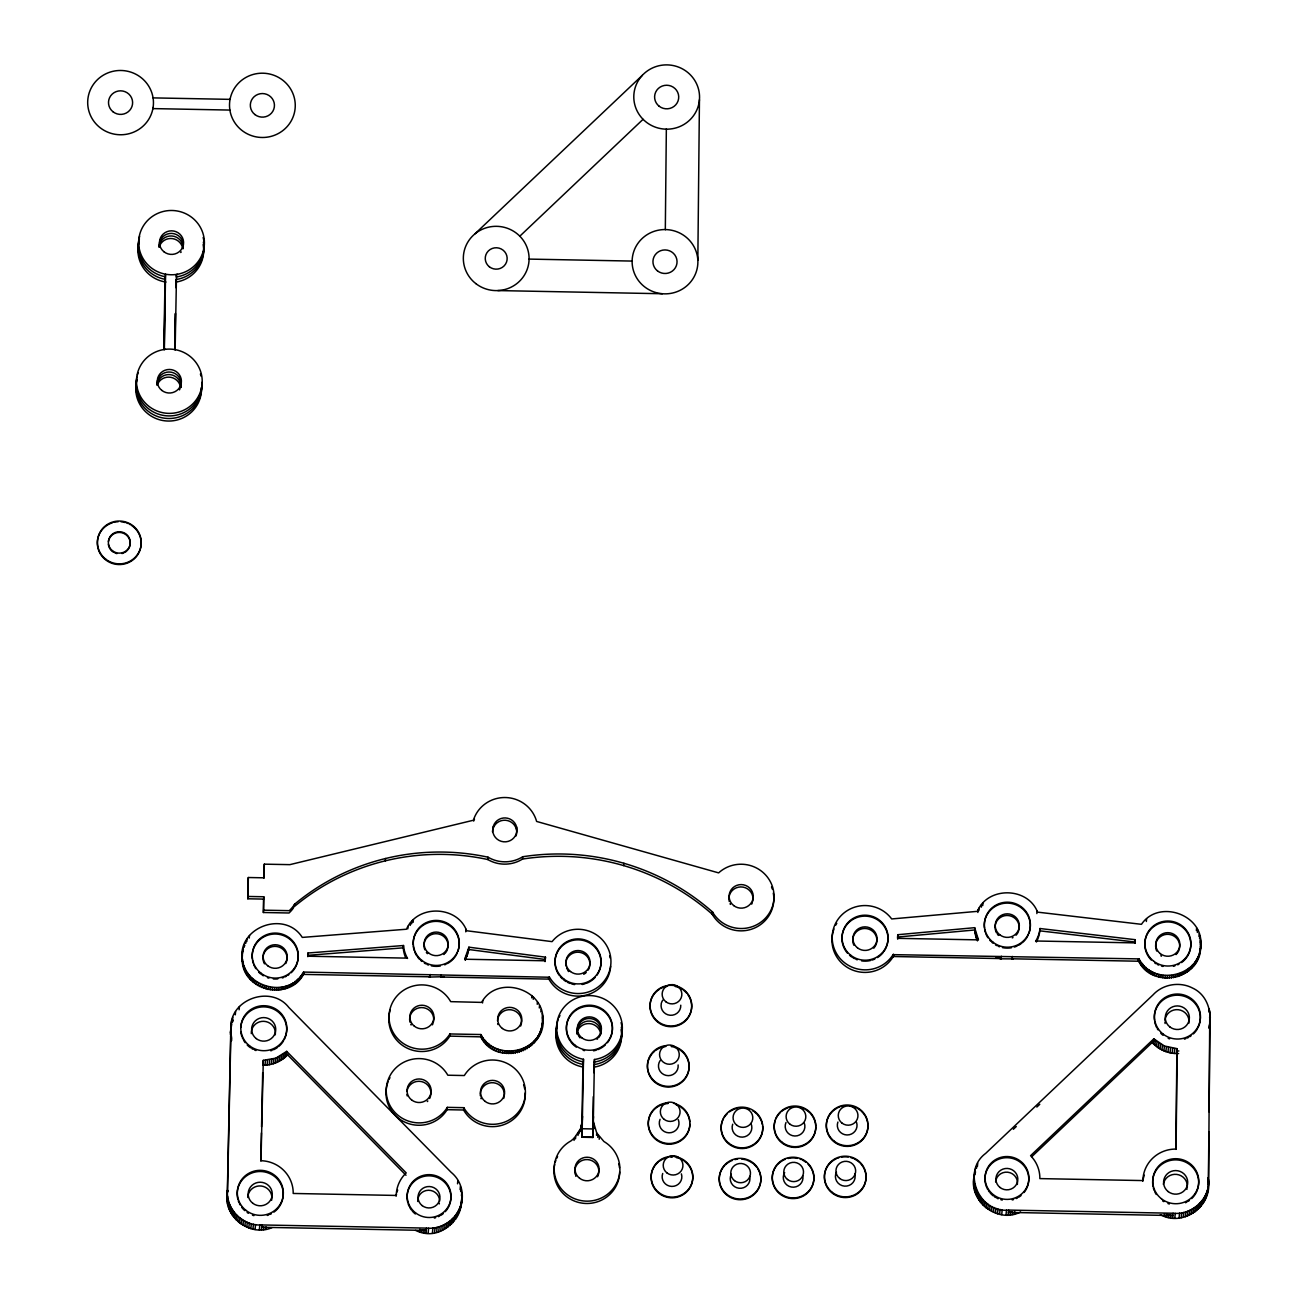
<?xml version="1.0" encoding="UTF-8"?>
<svg xmlns="http://www.w3.org/2000/svg" width="1298" height="1298" viewBox="0 0 1298 1298"><rect width="100%" height="100%" fill="white"/><g stroke="black" fill="none" stroke-linecap="round" stroke-linejoin="round"><path stroke-width="1.5" d="M581.926 1133.738L582.331 1119.103M581.942 1123.305L579.946 1131.694L582.218 1121.212L582.056 1137.243L593.008 1137.454L594.452 1059.493L595.376 1059.363A32.888 32.142 5.4 0 0 617.085 1010.396A32.888 32.142 5.4 0 0 562.407 1009.341A32.888 32.142 5.4 0 0 582.559 1059.119L583.483 1059.282L582.056 1137.243L583.24 1137.064A32.888 32.142 5.4 0 1 591.823 1137.226L593.008 1137.454L593.3 1119.314M665.322 229.568L666.345 129.167A32.888 32.142 5.4 0 1 638.081 81.028A32.888 32.142 5.4 0 1 694.673 80.298A32.888 32.142 5.4 0 1 668.308 129.151L666.166 129.167M697.837 260.233L699.444 99.768M1175.891 1149.395L1176.897 1050.991L1178.86 1050.974M1177.108 1048.67L1176.085 1149.071L1174.122 1149.103A32.888 32.142 5.4 0 0 1142.889 1180.58L1039.86 1178.6A32.888 32.142 5.4 0 0 1030.58 1155.691L1153.825 1038.822L1164.387 1045.993L1177.108 1048.67L1176.653 1053.554M1208.892 1131.921L1208.389 1182.072L1207.886 1177.886M1209.087 1111.867L1209.996 1021.591L1209.119 1028.308C1212.446 1013.024 1207.789 994.966 1192.424 987.989C1179.655 981.337 1162.765 984.16 1153.046 994.868L985.669 1153.387C961.331 1171.38 979.033 1213.403 1008.627 1210.077L1173.116 1213.241C1191.824 1215.431 1210.109 1198.752 1208.6 1179.736L1209.785 1010.882M163.759 349.211L165.041 279.541M164.181 349.811L165.333 276.506M164.359 349.47L165.544 274.186L165.3 276.75L164.375 276.571A32.888 32.142 5.4 0 1 139.649 236.252M174.727 349.422L175.279 313.759M174.922 349.081L175.473 313.418M175.879 287.669L176.025 279.508L176.966 279.378A32.888 32.142 5.4 0 0 203.38 242.093M175.133 350.022L176.512 274.397L176.268 276.961L177.193 276.831A32.888 32.142 5.4 0 0 203.169 237.469M247.804 898.784L248.032 896.464L263.786 896.756L263.575 899.092L247.804 898.784L248.096 879.833L248.324 877.513L264.078 877.821L264.305 864.16L289.86 864.646L473.413 820.239L473.9 818.746A32.888 32.142 5.4 0 1 536.171 819.947L536.609 821.439L718.638 872.889L719.871 871.802A32.888 32.142 5.4 0 1 767.134 876.75A32.888 32.142 5.4 0 1 760.206 922.667A32.888 32.142 5.4 0 1 713.559 913.711L712.44 911.894A228.805 223.548 5.4 0 0 522.721 856.745A32.888 32.142 5.4 0 1 487.999 857.183A224.44 219.281 5.4 0 0 294.646 904.171L293.462 905.923A32.888 32.142 5.4 0 1 289.243 910.661L263.575 910.174L263.364 912.494L289.032 912.997A32.888 32.142 5.4 0 0 293.251 908.243L294.646 904.171M248.032 896.464L248.324 877.513M263.364 912.494L263.575 899.092M263.9 878.194L264.305 864.16M263.575 910.174L263.786 896.756M581.78 1129.374L582.997 1064.409L582.072 1064.23A32.888 32.142 5.4 0 1 557.345 1023.911M582.997 1064.409L582.834 1075.117L583.483 1059.282M593.251 1096.729L592.829 1124.311L593.543 1116.653M461.877 1198.817C460.822 1216.242 443.656 1230.017 426.458 1228.103L261.969 1224.955C243.148 1226.383 225.479 1209.087 227.539 1190.104L230.963 1029.671C228.091 999.72 270.763 984.046 288.854 1007.491L451.169 1172.337C479.043 1195.393 449.952 1247.151 415.587 1230.407M260.817 1161.029L261.417 1132.927M261.547 1126.891L262.683 1072.7M593.835 1069.974L593.965 1064.62L594.906 1064.474A32.888 32.142 5.4 0 0 621.32 1027.189M593.949 1072.765L594.452 1059.493M545.274 959.044L545.209 960.78L464.684 959.222L468.886 947.183L545.468 957.161L545.241 959.709M271.98 1227.648C249.313 1237.659 221.325 1215.22 227.702 1190.834M242.726 950.769C236.074 984.517 287.475 1002.105 303.554 972.072L549.541 977.248A32.888 32.142 5.4 0 0 598.005 987.064A32.888 32.142 5.4 0 0 601.412 938.86A32.888 32.142 5.4 0 0 552.072 941.634L466.647 930.747C457.237 905.339 417.096 904.219 406.485 929.222L302.272 937.416C284.895 909.849 237.339 927.015 242.174 959.611C242.288 991.672 291.271 1001.861 304.3 972.689M461.423 1203.7L461.942 1194.614M1020.601 1211.959C996.199 1224.923 964.771 1197.843 975.544 1171.916M1137.957 959.498C1150.239 990.082 1201.575 979.99 1200.536 946.713C1205.274 915.252 1159 898.248 1141.461 924.322L1037.573 912.137C1027.854 886.842 987.697 886.21 977.394 911.342L891.694 918.952A32.888 32.142 5.4 0 0 842.451 914.279A32.888 32.142 5.4 0 0 844.349 962.581A32.888 32.142 5.4 0 0 893.089 954.647L1139.092 958.898C1153.127 987.454 1201.721 976.356 1200.78 944.149M542.272 1024.382C549.054 990.617 498.156 972.51 481.59 1002.397L450.698 1001.65L449.708 1000.012A32.888 32.142 5.4 0 0 400.336 992.678A32.888 32.142 5.4 0 0 400.644 1041.467A32.888 32.142 5.4 0 0 449.935 1033.954L480.925 1034.538C494.084 1061.099 538.93 1053.911 542.24 1024.138M542.11 1013.673C551.439 1049.336 497.053 1069.455 480.714 1036.859L480.925 1034.538M227.572 1190.347L227.328 1192.424L230.736 1031.991L231.693 1038.238L231.45 1040.785L230.46 1032.445L231.709 1024.154M1160.315 1214.636C1183.159 1227.535 1213.095 1205.647 1208.211 1179.963M164.814 281.861L165.057 279.297L164.132 279.135A32.888 32.142 5.4 0 1 139.405 238.816M230.46 1032.445L231.644 1021.315M230.492 1034.555L230.963 1029.671M231.871 1022.532L232.18 1019.271M230.671 1036.648L230.914 1034.1M232.829 1017.275L232.374 1022.159L233.153 1020.196M230.995 1038.741L231.239 1036.177M235.279 1014.841L235.587 1011.58M242.174 959.611L242.385 954.955M242.239 955.409L243.115 948.692M242.353 961.721L242.596 959.157M244.284 944.652L244.04 947.215L244.835 945.269M242.677 963.797L242.904 961.234M243.132 965.858L243.375 963.294M239.108 1009.795L239.416 1006.534M245.744 943.37L245.987 940.807M243.716 967.87L243.959 965.323M246.798 941.537L247.042 938.973M244.446 969.866L244.689 967.302M245.306 971.796L245.549 969.233M249.232 938.081L249.476 935.517M246.296 973.662L246.539 971.115M247.399 975.479L247.642 972.916M226.972 1197.097L227.539 1190.104M227.199 1201.283L227.653 1196.399M248.632 977.199L248.859 974.652M227.507 1203.376L227.977 1198.492M227.961 1205.436L228.432 1200.553M249.962 978.854L250.206 976.307M228.562 1207.448L229.016 1202.565M229.292 1209.428L229.746 1204.56M251.406 980.428L251.65 977.865M230.152 1211.375L230.606 1206.491M231.125 1213.241L231.596 1208.357M252.964 981.888L253.207 979.325M232.245 1215.058L232.699 1210.174M254.603 983.251L254.846 980.704M233.462 1216.778L233.932 1211.894M256.339 984.517L256.566 981.953M234.808 1218.433L235.263 1213.549M258.14 985.653L258.383 983.105M236.252 1219.99L236.707 1215.123M237.794 1221.467L238.264 1216.583M260.022 986.691L260.265 984.127M239.449 1222.83L239.903 1217.946M261.969 987.6L262.212 985.036M241.168 1224.095L241.639 1219.211M263.965 988.378L264.208 985.815M242.986 1225.231L243.44 1220.347M266.025 989.027L266.268 986.464M244.868 1226.269L245.322 1221.386M268.102 989.547L268.345 986.983M246.815 1227.162L247.269 1222.294M263.299 1060.336L260.995 1160.704L262.975 1160.818A32.888 32.142 5.4 0 1 293.202 1193.462L396.231 1195.442A32.888 32.142 5.4 0 1 406.209 1172.905L286.696 1051.364L275.922 1058.13L263.299 1060.336L262.845 1065.22C272.126 1065.431 281.423 1061.569 287.734 1054.755M270.227 989.92L270.471 987.372M248.81 1227.957L249.281 1223.073M264.987 1065.187L265.457 1060.304M272.369 990.163L272.612 987.616M250.855 1228.606L251.325 1223.722M267.128 1065.025L267.599 1060.141M274.511 990.277L274.754 987.729M252.948 1229.109L253.418 1224.241M269.27 1064.733L269.724 1059.849M276.669 990.26L276.912 987.697M255.073 1229.498L255.528 1224.614M271.363 1064.295L271.834 1059.411M278.81 990.082L279.054 987.535M273.44 1063.711L273.894 1058.827M280.936 989.79L281.179 987.226M259.357 1229.855L259.811 1224.971M275.452 1063.013L275.922 1058.13M283.045 989.352L283.288 986.788M261.498 1229.823L261.969 1224.955M277.431 1062.186L277.902 1057.302M285.106 988.784L285.349 986.22M279.346 1061.229L279.8 1056.345M263.656 1229.66L263.9 1227.113L261.742 1227.275L426.231 1230.439L421.98 1229.806L421.736 1232.354M287.134 988.07L287.377 985.523M281.195 1060.158L281.65 1055.274M265.782 1229.368L266.025 1226.805M289.113 987.243L289.357 984.695M282.964 1058.957L283.418 1054.073M291.028 986.285L291.255 983.738M284.635 1057.659L285.106 1052.775M286.241 1056.247L286.696 1051.364M292.861 985.214L293.105 982.651M294.63 984.03L294.873 981.466M296.317 982.716L296.561 980.168M297.907 981.32L298.151 978.757M299.4 979.812L299.643 977.248M300.795 978.205L301.039 975.658M302.077 976.518L302.32 973.971M303.245 974.766L303.554 972.072M407.54 958.459L406.55 956.577A32.904 32.142 5.4 0 1 403.597 946.502L403.516 945.512L307.999 953.008L307.853 956.675L307.707 954.338M385.376 860.834L385.587 858.497M403.272 948.059L403.516 945.512M407.799 928.865L408.043 926.301M410.249 925.409L410.493 922.862M411.628 923.819L411.872 921.255M413.137 922.31L413.364 919.747M444.062 976.696L430.027 977.053L430.271 974.506M441.044 977.264L441.288 974.717M441.953 977.134L441.06 977.037L549.07 979.114M419.643 1231.834L419.887 1229.287M423.846 1232.743L424.089 1230.18M425.987 1232.986L426.458 1228.103M428.145 1233.1L428.6 1228.216M390.146 1010.087A32.888 32.142 5.4 0 0 449.708 1036.275L450.033 1033.792M432.429 1232.905L432.899 1228.022M434.57 1232.613L435.025 1227.73M388.167 1081.477A32.888 32.142 5.4 0 0 446.739 1110.293L447.307 1107.356L463.808 1107.681A32.888 32.142 5.4 0 0 513.294 1117.172A32.888 32.142 5.4 0 0 514.057 1067.946A32.888 32.142 5.4 0 0 464.311 1075.539L447.81 1075.215L447.112 1074.014A32.888 32.142 5.4 0 0 397.821 1066.161A32.888 32.142 5.4 0 0 397.577 1114.95A32.888 32.142 5.4 0 0 446.95 1107.957L447.307 1107.356M436.663 1232.175L437.134 1227.291M465.755 931.834L465.998 929.271M438.74 1231.591L439.195 1226.707M465.544 957.713L465.301 960.277L468.643 949.73M466.225 958.378L466.469 955.815M440.752 1230.893L441.223 1226.01M467.02 956.415L467.264 953.868M467.669 954.419L467.913 951.856M468.189 952.375L468.432 949.828M468.578 950.314L468.886 947.183M442.732 1230.066L443.202 1225.182M444.646 1229.109L445.1 1224.225M446.496 1228.038L446.95 1223.154M448.264 1226.837L448.719 1221.953M449.935 1225.539L450.406 1220.655M451.542 1224.128L451.996 1219.244M453.034 1222.635L453.489 1217.751M447.096 1109.676L463.597 1110.001L463.808 1107.681M294.419 906.491A224.44 219.281 5.4 0 1 487.772 859.519L487.999 857.183M457.529 1183.808L457.837 1180.563M454.414 1221.029L454.884 1216.145M455.695 1219.341L456.166 1214.457M492.494 831.888A12.071 11.796 5.4 0 1 493.029 828.854L493.532 825.674A12.055 11.779 5.4 0 1 516.555 826.842L516.718 827.605A12.055 11.779 5.4 0 1 516.653 832.196L516.296 833.592A12.071 11.796 5.4 0 1 501.206 841.315A12.071 11.796 5.4 0 1 493.24 826.534M456.864 1217.573L457.334 1212.689M460.092 1189.601L460.401 1186.356M457.902 1215.739L458.372 1210.856M460.693 1191.629L461.001 1188.368M458.827 1213.841L459.281 1208.957M459.622 1211.894L460.076 1207.01M461.455 1195.766L461.764 1192.505M460.271 1209.898L460.741 1205.015M460.79 1207.854L461.991 1196.707M482.548 1002.965L482.775 1000.644M481.801 1038.676L482.029 1036.356M483.018 1040.412L483.245 1038.092M484.349 1042.067L484.576 1039.747M485.793 1043.641L486.02 1041.321M487.334 1045.117L487.561 1042.797M488.973 1046.496L489.184 1044.16M490.693 1047.762L490.92 1045.425M492.494 1048.914L492.721 1046.594M494.376 1049.952L494.587 1047.616M516.085 835.912L516.426 834.517A12.055 11.779 5.4 0 0 516.507 829.925L516.588 826.972M496.323 1050.861L496.534 1048.541M498.318 1051.656L498.529 1049.336M500.363 1052.321L500.574 1049.985M502.44 1052.84L502.667 1050.52M773.3 893.056A32.888 32.142 5.4 0 1 713.332 916.031L712.229 914.23A228.805 223.548 5.4 0 0 522.51 859.065L522.721 856.745M504.565 1053.23L504.776 1050.909M506.691 1053.489L506.918 1051.169M508.848 1053.619L509.059 1051.283M511.006 1053.603L511.217 1051.266M513.148 1053.441L513.359 1051.12M515.274 1053.149L515.501 1050.828M517.383 1052.727L517.594 1050.407M519.443 1052.159L519.671 1049.839M521.471 1051.477L521.699 1049.141M523.451 1050.65L523.678 1048.33M525.382 1049.709L525.593 1047.372M531.693 997.854L531.92 995.517M527.231 1048.638L527.442 1046.318M533.235 999.314L533.462 996.994M529 1047.454L529.227 1045.133M530.687 1046.156L530.914 1043.835M532.294 1044.76L532.505 1042.44M537.226 1004.295L537.437 1001.959M533.786 1043.267L534.013 1040.947M535.198 1041.677L535.409 1039.341M539.303 1007.978L539.514 1005.658M536.48 1039.99L536.707 1037.67M537.648 1038.238L537.875 1035.918M540.86 1011.905L541.088 1009.584M538.702 1036.404L538.93 1034.084M539.627 1034.506L539.854 1032.186M540.439 1032.559L540.649 1030.239M542.207 1018.07L542.418 1015.75M541.104 1030.563L541.315 1028.243M541.623 1028.535L541.85 1026.199M542.369 1020.179L542.58 1017.843M542.029 1026.458L542.613 1019.952M549.054 979.341L549.297 976.794M574.041 1140.407L574.268 1138.086L580.157 1129.357M575.485 1138.849L575.712 1136.529M577.999 1135.442L578.21 1133.105M579.038 1133.592L579.265 1131.272M580.693 1129.714L580.92 1127.394M581.293 1127.686L581.504 1125.366M581.731 1125.626L582.591 1116.442M582.007 1123.533L582.218 1121.212M593.64 1124.036L593.413 1126.372L593.364 1121.683L596.739 1132.992L603.911 1141.494A32.888 32.142 5.4 0 1 611.91 1190.152A32.888 32.142 5.4 0 1 561.531 1189.179A32.888 32.142 5.4 0 1 571.039 1140.861L574.268 1138.086M593.9 1128.692L594.111 1126.372M596.512 1135.312L596.739 1132.992M597.761 1137.34L597.989 1135.02M623.689 865.604L623.9 863.284M599.189 1139.271L599.4 1136.951M712.229 914.23L712.44 911.894M712.472 914.619L712.683 912.283M893.121 956.74L893.365 954.176M897.794 934.706L897.94 938.34L978.465 939.882L974.652 927.681L897.794 934.706L897.567 937.042L974.425 930.001M976.794 936.41L976.55 938.957L974.652 927.681M974.766 932.889L975.009 930.341M975.236 934.949L975.463 932.402M977.848 912.462L978.092 909.898M975.82 936.978L976.064 934.43M978.903 910.628L979.13 908.065M977.41 940.904L977.654 938.34M981.337 907.172L981.58 904.609M982.732 905.566L982.975 903.019M973.63 1182.218L974.83 1171.072M973.678 1184.328L974.133 1179.444M973.857 1186.421L974.311 1181.537M974.879 1173.927L975.35 1169.044M974.165 1188.497L974.636 1183.614M996.085 957.486L1001.131 958.816L1013.057 958.898M974.62 1190.558L975.09 1185.674M976.485 1168.346L976.794 1165.085M977.41 1166.448L977.719 1163.186M975.22 1192.586L975.674 1187.702M998.13 958.135L1001.147 958.589L893.138 956.512L893.933 955.15M975.95 1194.566L976.404 1189.682M976.81 1196.496L977.264 1191.613M977.783 1198.379L978.254 1193.495M1001.131 958.816L1001.375 956.253M978.903 1200.179L979.357 1195.296M980.12 1201.916L980.59 1197.032M981.466 1203.571L981.921 1198.687M982.91 1205.128L983.365 1200.244M984.452 1206.588L984.922 1201.721M986.107 1207.967L986.561 1203.084M987.827 1209.217L988.297 1204.333M1012.132 959.027L1012.375 956.464M989.644 1210.369L990.098 1205.485M991.526 1211.391L991.98 1206.507M993.473 1212.3L993.927 1207.416M995.469 1213.078L995.939 1208.195M997.513 1213.727L997.984 1208.844M999.606 1214.247L1000.077 1209.363M1001.731 1214.636L1002.186 1209.752M1006.015 1214.993L1006.469 1210.109M1008.157 1214.96L1008.627 1210.077M1036.859 913.597L1037.086 911.034M1010.315 1214.798L1010.558 1212.235L1012.683 1211.943L1012.44 1214.49M1039.795 931.072L1040.023 928.524L1135.247 939.687L1134.874 943.354L1135.004 942.251M1014.533 1214.052L1014.776 1211.505M1138.849 961.461L1139.092 958.898M1138.93 961.607L1139.173 959.044M1140.033 963.408L1140.277 960.845M1141.266 965.144L1141.494 962.581M1146.345 921.499L1146.588 918.952M1142.597 966.799L1142.84 964.236M1144.041 968.357L1144.284 965.793M1145.599 969.817L1145.842 967.27M1147.237 971.196L1147.481 968.633M1148.973 972.445L1149.201 969.898M1150.774 973.597L1151.018 971.034M1152.656 974.62L1152.9 972.072M1154.603 975.528L1154.847 972.965M1156.599 976.307L1156.842 973.743M1158.66 976.956L1158.903 974.392M1178.616 1053.538C1169.32 1053.976 1159.909 1050.342 1153.37 1043.706L1153.825 1038.822M1160.736 977.475L1160.98 974.912M1154.912 1045.166L1155.382 1040.282M1162.862 977.865L1163.105 975.301M1156.55 1046.529L1157.021 1041.645M1158.287 1047.794L1158.757 1042.911M1165.004 978.108L1165.247 975.544M1160.104 1048.93L1160.558 1044.046M1167.145 978.221L1167.389 975.658M1161.986 1049.968L1162.44 1045.085M1169.303 978.189L1169.547 975.625M1163.933 1050.877L1164.387 1045.993M1171.445 978.027L1171.688 975.463M1165.928 1051.656L1166.383 1046.772M1173.57 977.719L1173.814 975.171M1167.973 1052.305L1168.443 1047.421M1175.68 977.28L1175.923 974.733M1170.066 1052.824L1170.52 1047.94M1177.74 976.713L1177.984 974.149M1172.175 1053.197L1172.646 1048.313M1179.768 976.015L1180.012 973.451M1174.317 1053.441L1174.787 1048.573M1181.748 975.187L1181.991 972.624M1183.662 974.23L1183.89 971.667M1176.475 1053.554L1176.929 1048.67M1185.496 973.143L1185.739 970.596M1187.264 971.959L1187.508 969.395M1164.257 1216.323L1164.501 1213.76M1188.952 970.661L1189.195 968.097M1166.302 1216.972L1166.545 1214.409L1172.889 1215.561L1008.4 1212.397L1010.558 1212.235M1190.542 969.249L1190.785 966.685M1168.395 1217.492L1168.638 1214.928M1192.035 967.74L1192.278 965.193M1196.383 930.552L1196.626 928.005M1193.43 966.15L1193.673 963.587M1170.504 1217.881L1170.747 1215.317M1197.356 932.435L1197.6 929.871M1194.712 964.463L1194.955 961.899M1195.88 962.694L1196.123 960.131M1198.946 936.345L1199.19 933.797M1172.646 1218.124L1173.116 1213.241M1196.918 960.861L1197.162 958.297M1199.547 938.373L1199.79 935.809M1197.843 958.962L1198.07 956.399M1200.244 937.87L1200.536 946.713M1198.622 957.015L1198.865 954.452M1200.309 942.51L1200.553 939.947M1199.287 955.004L1199.53 952.456M1200.488 944.603L1200.731 942.056M1174.804 1218.238L1175.258 1213.354M1199.806 952.975L1200.423 948.335M1200.423 948.806L1200.666 946.258M1179.087 1218.043L1179.558 1213.159M1181.229 1217.735L1181.683 1212.851M1183.322 1217.297L1183.792 1212.413M1185.399 1216.729L1185.853 1211.845M1187.427 1216.031L1187.881 1211.148M1189.39 1215.188L1189.86 1210.32M1209.022 1012.083L1209.33 1008.838M1191.304 1214.247L1191.759 1209.363M1209.639 1017.859L1210.093 1012.975M1209.509 1026.247L1210.32 1017.178M1193.154 1213.159L1193.608 1208.276M1194.923 1211.975L1195.377 1207.091M1196.61 1210.677L1197.064 1205.793M1198.2 1209.265L1198.654 1204.382M1199.693 1207.757L1200.147 1202.873M1201.088 1206.167L1201.542 1201.283M1202.354 1204.479L1202.824 1199.595M1203.522 1202.711L1203.992 1197.827M1204.56 1200.877L1205.031 1195.993M1205.485 1198.979L1205.939 1194.095M1206.28 1197.016L1206.734 1192.132M1206.929 1195.02L1207.4 1190.136M1207.448 1192.976L1207.919 1188.108M1208.146 1184.62L1208.6 1179.736M1207.838 1190.915L1208.649 1181.845M545.03 961.607L545.468 957.161M1040.023 928.524L1039.666 932.061A32.904 32.142 5.4 0 1 1036.404 942.024M1135.247 939.687L1135.02 942.883L1035.788 941.001M242.872 951.256L243.391 949.211M493.029 828.854L493.305 827.994A12.055 11.779 5.4 0 1 516.344 829.179L516.377 829.292M1035.609 941.31L1036.648 939.476A32.904 32.142 5.4 0 0 1039.909 929.514M893.916 955.377L892.846 957.194A32.888 32.142 5.4 0 1 833.981 928.979M474.906 233.883L642.283 75.365M519.817 236.187L643.062 119.319M1013.349 1129.292L1016.285 1126.518M1036.842 1107.048L1039.779 1104.274M1031.829 1156.632L1153.614 1041.142M175.782 282.072L176.723 281.942A32.888 32.142 5.4 0 0 203.137 244.641M1013.073 958.67L1012.164 958.8L1138.881 961.234M594.208 1062.056L595.133 1061.926A32.888 32.142 5.4 0 0 621.109 1022.581M593.721 1067.167L594.662 1067.037A32.888 32.142 5.4 0 0 621.077 1029.752M307.788 955.344L403.289 947.832M153.05 97.885L230.071 99.362M152.888 108.594L229.908 110.07M529.081 259.097L632.11 261.076M497.864 290.574L662.337 293.737M407.361 958.135L308.145 956.22L307.999 953.008M303.343 974.392L430.06 976.826L429.151 976.664M582.396 1128.741L593.364 1128.952M449.806 1036.112L480.714 1036.859M1039.812 930.844L1135.02 942.024M468.659 949.503L545.257 959.482M165.998 282.072L163.889 281.698A32.888 32.142 5.4 0 1 139.162 241.363M429.119 976.891L430.027 977.053M583.24 1061.845L582.315 1061.683A32.888 32.142 5.4 0 1 558.254 1019.352M582.753 1066.956L581.829 1066.794A32.888 32.142 5.4 0 1 557.102 1026.475M286.469 1053.7L405.998 1175.242M1151.926 1042.132L1153.37 1043.706M548.324 977.719L549.297 979.812A32.888 32.142 5.4 0 0 610.644 966.312M403.207 946.729L403.353 949.065A32.904 32.142 5.4 0 0 405.447 957.21M897.551 937.27L897.681 939.168M593.072 1121.65L593.137 1124.019M867.81 1123.776A20.833 20.346 5.4 0 1 852.202 1145.793A20.833 20.346 5.4 0 1 827.751 1133.446A20.833 20.346 5.4 0 1 836.983 1108.2M838.2 1107.6A20.833 20.346 5.4 0 1 839.449 1107.08M840.731 1106.626A20.833 20.346 5.4 0 1 844.722 1105.799M850.158 1105.912A20.833 20.346 5.4 0 1 852.818 1106.48M854.116 1106.886A20.833 20.346 5.4 0 1 856.615 1107.957M857.8 1108.606A20.833 20.346 5.4 0 1 860.055 1110.131M861.093 1110.991A20.833 20.346 5.4 0 1 864.614 1115.063M865.312 1116.199A20.833 20.346 5.4 0 1 867.599 1122.462M856.566 1122.413A9.865 9.638 5.4 0 1 847.026 1134.971A9.865 9.638 5.4 0 1 837.891 1122.056M864.03 1168.573A20.833 20.346 5.4 0 1 854.133 1195.653A20.833 20.346 5.4 0 1 826.388 1185.869A20.833 20.346 5.4 0 1 836.285 1158.79M837.535 1158.27A20.833 20.346 5.4 0 1 838.816 1157.816M841.461 1157.183A20.833 20.346 5.4 0 1 848.243 1157.086M850.904 1157.67A20.833 20.346 5.4 0 1 853.467 1158.562M854.701 1159.146A20.833 20.346 5.4 0 1 859.179 1162.181M860.152 1163.105A20.833 20.346 5.4 0 1 863.397 1167.389M854.668 1173.603A9.865 9.638 5.4 0 1 844.479 1186.129A9.865 9.638 5.4 0 1 836.496 1172.094M815.793 1127.475A20.833 20.346 5.4 0 1 791.261 1147.091A20.833 20.346 5.4 0 1 775.36 1120.142M775.847 1118.908A20.833 20.346 5.4 0 1 780.471 1112.402M781.477 1111.51A20.833 20.346 5.4 0 1 787.302 1108.119M788.584 1107.665A20.833 20.346 5.4 0 1 791.228 1107.032M799.341 1107.194A20.833 20.346 5.4 0 1 801.969 1107.924M803.235 1108.427A20.833 20.346 5.4 0 1 804.468 1108.995M805.652 1109.644A20.833 20.346 5.4 0 1 809.92 1112.954M810.844 1113.944A20.833 20.346 5.4 0 1 815.777 1126.145M804.208 1122.851A9.865 9.638 5.4 0 1 794.879 1136.01A9.865 9.638 5.4 0 1 785.988 1122.51M811.883 1169.612A20.833 20.346 5.4 0 1 804.744 1195.15A20.833 20.346 5.4 0 1 777.794 1192.035A20.833 20.346 5.4 0 1 776.739 1165.555M777.616 1164.533A20.833 20.346 5.4 0 1 782.921 1160.428M784.138 1159.828A20.833 20.346 5.4 0 1 785.387 1159.292M787.983 1158.497A20.833 20.346 5.4 0 1 797.443 1158.368M800.055 1159.114A20.833 20.346 5.4 0 1 801.32 1159.601M802.553 1160.185A20.833 20.346 5.4 0 1 805.993 1162.359M808.005 1164.144A20.833 20.346 5.4 0 1 811.25 1168.427M802.829 1175.858A9.865 9.638 5.4 0 1 791.374 1187.037A9.865 9.638 5.4 0 1 784.657 1172.581M762.624 1125.934A20.833 20.346 5.4 0 1 738.238 1148.211A20.833 20.346 5.4 0 1 723.408 1118.827M724.057 1117.675A20.833 20.346 5.4 0 1 727.432 1113.522M729.508 1111.802A20.833 20.346 5.4 0 1 736.858 1108.427M747.632 1108.638A20.833 20.346 5.4 0 1 748.93 1109.044M752.629 1110.764A20.833 20.346 5.4 0 1 753.765 1111.494M754.868 1112.289A20.833 20.346 5.4 0 1 756.88 1114.09M757.805 1115.079A20.833 20.346 5.4 0 1 762.429 1124.62M750.909 1123.403A9.865 9.638 5.4 0 1 742.505 1137.129A9.865 9.638 5.4 0 1 732.705 1124.214M757.513 1168.411A20.833 20.346 5.4 0 1 752.808 1195.507A20.833 20.346 5.4 0 1 724.771 1193.17A20.833 20.346 5.4 0 1 724.576 1165.653M725.533 1164.712A20.833 20.346 5.4 0 1 729.898 1161.548M731.099 1160.947A20.833 20.346 5.4 0 1 732.348 1160.428M734.944 1159.617A20.833 20.346 5.4 0 1 737.621 1159.146M741.71 1159.098A20.833 20.346 5.4 0 1 745.733 1159.828M747.031 1160.234A20.833 20.346 5.4 0 1 752.954 1163.479M753.992 1164.338A20.833 20.346 5.4 0 1 756.75 1167.308M749.66 1176.377A9.865 9.638 5.4 0 1 738.984 1188.254A9.865 9.638 5.4 0 1 731.309 1174.252M684.857 1161.564A20.833 20.346 5.4 0 1 687.388 1191.191A20.833 20.346 5.4 0 1 656.983 1191.58A20.833 20.346 5.4 0 1 658.443 1161.905M659.514 1161.077A20.833 20.346 5.4 0 1 666.847 1157.702M670.888 1157.135A20.833 20.346 5.4 0 1 672.25 1157.118M676.307 1157.589A20.833 20.346 5.4 0 1 678.935 1158.335M680.201 1158.822A20.833 20.346 5.4 0 1 683.77 1160.769M673.678 1156.486A20.833 20.346 5.4 0 1 689.4 1188.043A20.833 20.346 5.4 0 1 653.592 1186.21A20.833 20.346 5.4 0 1 672.315 1156.421M681.385 1173.863A9.865 9.638 5.4 0 1 671.845 1186.421A9.865 9.638 5.4 0 1 662.71 1173.489M247.804 1197.486A12.055 11.779 5.4 0 1 261.223 1186.015A12.055 11.779 5.4 0 1 271.639 1200.244M407.734 1202.386A21.936 21.433 5.4 0 1 434.295 1176.475A21.936 21.433 5.4 0 1 445.263 1211.683M443.202 1213.63A21.936 21.433 5.4 0 1 440.898 1215.301M439.665 1216.015A21.936 21.433 5.4 0 1 438.383 1216.648M435.722 1217.67A21.936 21.433 5.4 0 1 434.343 1218.059M415.376 1213.987A21.936 21.433 5.4 0 1 412.293 1211.05M411.401 1209.947A21.936 21.433 5.4 0 1 409.844 1207.594M409.178 1206.345A21.936 21.433 5.4 0 1 408.124 1203.733M251.293 1033.63A12.055 11.779 5.4 0 1 263.916 1021.315A12.055 11.779 5.4 0 1 275.273 1034.847M439.357 1203.262A10.968 10.708 5.4 0 1 439.178 1203.944M417.696 1201.461A10.968 10.708 5.4 0 1 428.454 1190.25A10.968 10.708 5.4 0 1 439.6 1201.169M237.875 1199.401A23.023 22.504 5.4 0 1 251.731 1173.051A23.023 22.504 5.4 0 1 280.319 1183.127A23.023 22.504 5.4 0 1 273.943 1212.121M271.412 1213.711A23.023 22.504 5.4 0 1 270.081 1214.376M268.686 1214.96A23.023 22.504 5.4 0 1 267.274 1215.447M253.905 1215.626A23.023 22.504 5.4 0 1 252.477 1215.171M248.389 1213.273A23.023 22.504 5.4 0 1 247.123 1212.462M244.77 1210.628A23.023 22.504 5.4 0 1 241.736 1207.351M240.098 1204.869A23.023 22.504 5.4 0 1 239.4 1203.554M238.8 1202.208A23.023 22.504 5.4 0 1 238.297 1200.812M240.747 1027.448A23.023 22.504 5.4 0 1 269.984 1007.751A23.023 22.504 5.4 0 1 284.181 1039.714M283.451 1040.996A23.023 22.504 5.4 0 1 278.599 1046.577M277.431 1047.486A23.023 22.504 5.4 0 1 273.553 1049.741M272.174 1050.325A23.023 22.504 5.4 0 1 270.763 1050.812M255.966 1050.536A23.023 22.504 5.4 0 1 254.554 1049.985M253.191 1049.352A23.023 22.504 5.4 0 1 251.877 1048.622M250.611 1047.827A23.023 22.504 5.4 0 1 247.172 1044.955M245.208 1042.716A23.023 22.504 5.4 0 1 243.586 1040.233M242.888 1038.919A23.023 22.504 5.4 0 1 242.288 1037.573M241.785 1036.177A23.023 22.504 5.4 0 1 240.828 1031.861M396.117 1196.139A32.888 32.142 5.4 0 1 396.49 1194.079M397.01 1192.035A32.888 32.142 5.4 0 1 397.675 1190.039M853.127 943.094A12.055 11.779 5.4 0 1 866.967 928.67A12.055 11.779 5.4 0 1 874.755 947.005M874.284 947.621A12.055 11.779 5.4 0 1 873.765 948.205M853.938 945.269A12.055 11.779 5.4 0 1 853.354 943.824M984.419 928.119A23.023 22.504 5.4 0 1 1009.893 903.262A23.023 22.504 5.4 0 1 1028.973 933.262M1028.422 934.641A23.023 22.504 5.4 0 1 1027.773 935.972M1027.043 937.253A23.023 22.504 5.4 0 1 1022.191 942.819M1021.023 943.743A23.023 22.504 5.4 0 1 1018.492 945.317M1017.145 945.999A23.023 22.504 5.4 0 1 1014.355 947.069M1011.434 947.767A23.023 22.504 5.4 0 1 1002.445 947.605M999.541 946.777A23.023 22.504 5.4 0 1 998.146 946.242M996.783 945.609A23.023 22.504 5.4 0 1 995.469 944.879M992.986 943.192A23.023 22.504 5.4 0 1 991.834 942.251M990.747 941.212A23.023 22.504 5.4 0 1 989.741 940.125M987.94 937.756A23.023 22.504 5.4 0 1 985.88 933.814M985.377 932.435A23.023 22.504 5.4 0 1 984.63 929.579M835.734 925.15A32.888 32.142 5.4 0 1 836.804 923.332M1155.609 946.615A12.055 11.779 5.4 0 1 1171.331 934.868A12.055 11.779 5.4 0 1 1177.108 953.43M1176.588 954.03A12.055 11.779 5.4 0 1 1176.053 954.582M1161.467 956.172A12.055 11.779 5.4 0 1 1160.801 955.75M1156.761 951.077A12.055 11.779 5.4 0 1 1155.788 948.157M1151.277 960.049A23.023 22.504 5.4 0 1 1152.51 927.567A23.023 22.504 5.4 0 1 1185.674 930.325A23.023 22.504 5.4 0 1 1181.537 962.581M1179.006 964.154A23.023 22.504 5.4 0 1 1177.675 964.836M1174.868 965.907A23.023 22.504 5.4 0 1 1173.424 966.296M1162.976 966.442A23.023 22.504 5.4 0 1 1161.499 966.069M1158.676 965.079A23.023 22.504 5.4 0 1 1157.313 964.43M1155.983 963.716A23.023 22.504 5.4 0 1 1154.717 962.921M842.645 944.035A23.023 22.504 5.4 0 1 869.076 916.502A23.023 22.504 5.4 0 1 883.922 951.499M883.029 952.683A23.023 22.504 5.4 0 1 877.48 957.583M874.852 959.011A23.023 22.504 5.4 0 1 872.045 960.082M870.601 960.488A23.023 22.504 5.4 0 1 861.629 960.893M857.248 959.806A23.023 22.504 5.4 0 1 855.836 959.254M854.473 958.622A23.023 22.504 5.4 0 1 853.159 957.908M851.894 957.097A23.023 22.504 5.4 0 1 849.541 955.263M847.432 953.138A23.023 22.504 5.4 0 1 843.067 945.447M995.923 931.542A12.055 11.779 5.4 0 1 1006.924 915.463A12.055 11.779 5.4 0 1 1018.492 931.25M1018.2 931.964A12.055 11.779 5.4 0 1 1016.074 935.193M1012.992 937.562A12.055 11.779 5.4 0 1 1012.294 937.919M998.47 935.42A12.055 11.779 5.4 0 1 997.448 934.236M996.588 932.938A12.055 11.779 5.4 0 1 996.231 932.256M1187.086 1188.627A12.055 11.779 5.4 0 1 1186.891 1189.374M1163.365 1184.328A12.055 11.779 5.4 0 1 1176.669 1174.398A12.055 11.779 5.4 0 1 1187.313 1187.102M985.604 1184.263A21.936 21.433 5.4 0 1 1011.466 1158.189A21.936 21.433 5.4 0 1 1024.057 1192.505M1021.072 1195.523A21.936 21.433 5.4 0 1 1018.768 1197.178M1017.535 1197.908A21.936 21.433 5.4 0 1 1016.269 1198.541M1013.592 1199.563A21.936 21.433 5.4 0 1 1012.213 1199.936M1002.267 1200.066A21.936 21.433 5.4 0 1 1000.872 1199.725M998.162 1198.768A21.936 21.433 5.4 0 1 996.864 1198.168M995.615 1197.486A21.936 21.433 5.4 0 1 994.414 1196.724M993.262 1195.88A21.936 21.433 5.4 0 1 990.163 1192.943M989.271 1191.84A21.936 21.433 5.4 0 1 988.443 1190.688M987.713 1189.487A21.936 21.433 5.4 0 1 987.048 1188.238M986.48 1186.94A21.936 21.433 5.4 0 1 985.993 1185.626M1165.117 1023.489A12.055 11.779 5.4 0 1 1164.939 1021.964M1164.955 1020.423A12.055 11.779 5.4 0 1 1178.341 1009.714A12.055 11.779 5.4 0 1 1188.903 1023.197M995.598 1181.943A10.968 10.708 5.4 0 1 1007.751 1172.208A10.968 10.708 5.4 0 1 1017.356 1184.457M1142.775 1181.277A32.888 32.142 5.4 0 1 1144.333 1175.161M1152.997 1186.323A23.023 22.504 5.4 0 1 1182.673 1160.964A23.023 22.504 5.4 0 1 1191.678 1198.589M1189.39 1200.488A23.023 22.504 5.4 0 1 1188.157 1201.331M1186.859 1202.078A23.023 22.504 5.4 0 1 1185.512 1202.743M1169.352 1203.992A23.023 22.504 5.4 0 1 1167.924 1203.538M1163.835 1201.64A23.023 22.504 5.4 0 1 1162.57 1200.845M1156.307 1194.501A23.023 22.504 5.4 0 1 1154.847 1191.937M1154.246 1190.574A23.023 22.504 5.4 0 1 1153.322 1187.767M1154.457 1020.196A23.023 22.504 5.4 0 1 1181.423 995.566A23.023 22.504 5.4 0 1 1197.811 1028.048M1197.081 1029.33A23.023 22.504 5.4 0 1 1193.349 1033.922M1191.061 1035.82A23.023 22.504 5.4 0 1 1189.828 1036.664M1188.53 1037.41A23.023 22.504 5.4 0 1 1187.199 1038.075M1185.804 1038.66A23.023 22.504 5.4 0 1 1184.393 1039.146M1169.595 1038.871A23.023 22.504 5.4 0 1 1168.184 1038.319M1163.024 1035.285A23.023 22.504 5.4 0 1 1160.801 1033.305M1157.994 1029.833A23.023 22.504 5.4 0 1 1157.216 1028.568M1156.518 1027.253A23.023 22.504 5.4 0 1 1155.918 1025.907M1155.415 1024.511A23.023 22.504 5.4 0 1 1154.685 1021.656M689.887 1124.263A20.833 20.346 5.4 0 1 671.017 1144.138A20.833 20.346 5.4 0 1 648.676 1127.881A20.833 20.346 5.4 0 1 662.678 1104.468M665.322 1103.835A20.833 20.346 5.4 0 1 668.016 1103.527M676.063 1104.728A20.833 20.346 5.4 0 1 677.329 1105.215M678.562 1105.799A20.833 20.346 5.4 0 1 679.763 1106.448M680.898 1107.162A20.833 20.346 5.4 0 1 689.757 1121.602M673.516 1103.284A20.833 20.346 5.4 0 1 685.733 1135.523A20.833 20.346 5.4 0 1 650.72 1132.602A20.833 20.346 5.4 0 1 668.097 1102.829M678.302 1119.655A9.865 9.638 5.4 0 1 668.989 1132.813A9.865 9.638 5.4 0 1 660.082 1119.314M673.954 1047.161A20.833 20.346 5.4 0 1 687.372 1074.874A20.833 20.346 5.4 0 1 657.567 1084.138A20.833 20.346 5.4 0 1 651.937 1054.008M652.813 1053.003A20.833 20.346 5.4 0 1 654.76 1051.153M655.831 1050.325A20.833 20.346 5.4 0 1 661.866 1047.308M663.181 1046.951A20.833 20.346 5.4 0 1 665.858 1046.48M671.293 1046.594A20.833 20.346 5.4 0 1 672.64 1046.837M665.76 1045.653A9.865 9.638 5.4 0 0 663.278 1062.153A9.865 9.638 5.4 0 0 679.162 1056.069A9.865 9.638 5.4 0 0 665.76 1045.653A20.833 20.346 5.4 0 0 650.59 1076.61A20.833 20.346 5.4 0 0 685.717 1077.291A20.833 20.346 5.4 0 0 671.358 1045.896M678.124 1064.944A9.865 9.638 5.4 0 1 665.939 1075.361A9.865 9.638 5.4 0 1 660.211 1060.498M687.567 994.268A20.833 20.346 5.4 0 1 682.91 1023.002A20.833 20.346 5.4 0 1 653.608 1017.697A20.833 20.346 5.4 0 1 659.546 989.206M660.714 988.524A20.833 20.346 5.4 0 1 663.181 987.389M664.462 986.951A20.833 20.346 5.4 0 1 667.107 986.302M675.236 986.464A20.833 20.346 5.4 0 1 682.683 989.644M683.786 990.439A20.833 20.346 5.4 0 1 686.723 993.23M680.769 1005.204A9.865 9.638 5.4 0 1 670.125 1015.263A9.865 9.638 5.4 0 1 661.282 1003.581M661.428 1002.965A9.865 9.638 5.4 0 1 662.807 1000.141M575.128 1174.155A12.055 11.779 5.4 0 1 587.394 1159.568A12.055 11.779 5.4 0 1 598.183 1175.339M597.891 1176.053A12.055 11.779 5.4 0 1 597.551 1176.751M575.923 1176.345A12.055 11.779 5.4 0 1 575.614 1175.631M611.877 1033.484A23.023 22.504 5.4 0 1 609.865 1039M609.135 1040.282A23.023 22.504 5.4 0 1 607.415 1042.7M605.403 1044.874A23.023 22.504 5.4 0 1 597.859 1049.611M596.447 1050.098A23.023 22.504 5.4 0 1 593.527 1050.812M584.538 1050.634A23.023 22.504 5.4 0 1 583.078 1050.277M576.296 1047.113A23.023 22.504 5.4 0 1 570.893 1042.002M570.033 1040.785A23.023 22.504 5.4 0 1 584.489 1006.631A23.023 22.504 5.4 0 1 612.153 1032.024M619.698 1171.964A32.888 32.142 5.4 0 1 583.094 1203.262A32.888 32.142 5.4 0 1 554.668 1164.452M555.187 1162.408A32.888 32.142 5.4 0 1 555.852 1160.412M556.631 1158.449A32.888 32.142 5.4 0 1 557.556 1156.55M618.708 1163.625A32.888 32.142 5.4 0 1 619.487 1167.762M577.74 1033.841A12.055 11.779 5.4 0 1 589.016 1018.492A12.055 11.779 5.4 0 1 600.812 1033.549M600.293 1035.009A12.055 11.779 5.4 0 1 599.562 1036.372M599.141 1037.021A12.055 11.779 5.4 0 1 598.67 1037.637M597.615 1038.773A12.055 11.779 5.4 0 1 597.031 1039.292M580.028 1037.881A12.055 11.779 5.4 0 1 579.541 1037.264M579.086 1036.631A12.055 11.779 5.4 0 1 578.324 1035.285M576.945 1032.867A12.055 11.779 5.4 0 1 600.714 1034.084M576.993 1034.149A12.055 11.779 5.4 0 1 576.929 1033.37M576.961 1031.829A12.055 11.779 5.4 0 1 589.957 1021.088A12.055 11.779 5.4 0 1 600.99 1033.841M559.032 1017.405A32.888 32.142 5.4 0 1 559.957 1015.507M729.265 901.526A12.055 11.779 5.4 0 1 740.736 886.923A12.055 11.779 5.4 0 1 752.743 901.234M752.305 902.71A12.055 11.779 5.4 0 1 751.688 904.122M730.417 904.398A12.055 11.779 5.4 0 1 730.06 903.7M522.51 859.065A32.888 32.142 5.4 0 1 487.772 859.519M473.689 821.066A32.888 32.142 5.4 0 1 474.468 819.119M771.531 886.988A32.888 32.142 5.4 0 1 772.245 888.968M409.973 1022.126A12.055 11.779 5.4 0 1 421.526 1007.572A12.055 11.779 5.4 0 1 433.451 1021.948M433.013 1023.424A12.055 11.779 5.4 0 1 432.38 1024.836M411.109 1024.998A12.055 11.779 5.4 0 1 410.752 1024.317M497.491 1020.682A12.055 11.779 5.4 0 1 511.071 1009.795A12.055 11.779 5.4 0 1 521.342 1023.814M521.163 1024.56A12.055 11.779 5.4 0 1 520.66 1026.02M497.88 1024.495A12.055 11.779 5.4 0 1 497.686 1023.749M480.341 1095.788A12.055 11.779 5.4 0 1 493.694 1082.775A12.055 11.779 5.4 0 1 503.673 1098.481M481.12 1098.773A12.055 11.779 5.4 0 1 480.844 1098.043M406.955 1091.293A12.055 11.779 5.4 0 1 421.428 1081.559A12.055 11.779 5.4 0 1 430.482 1096.339M430.238 1097.07A12.055 11.779 5.4 0 1 429.622 1098.481M427.837 1101.012A12.055 11.779 5.4 0 1 427.285 1101.564M407.199 1095.901A12.055 11.779 5.4 0 1 406.907 1094.376M388.994 1079.547A32.888 32.142 5.4 0 1 389.968 1077.665M525.171 1093.013A32.888 32.142 5.4 0 1 463.597 1110.001M523.613 1084.755A32.888 32.142 5.4 0 1 524.668 1088.827M108.415 541.526A10.968 10.708 5.4 0 1 124.267 533.624A10.968 10.708 5.4 0 1 126.896 550.855M126.36 551.326A10.968 10.708 5.4 0 1 125.208 552.169M123.959 552.834A10.968 10.708 5.4 0 1 121.931 553.532M116.966 553.597A10.968 10.708 5.4 0 1 114.922 552.948M113.64 552.315A10.968 10.708 5.4 0 1 112.455 551.504M111.904 551.05A10.968 10.708 5.4 0 1 110.914 550.044M110.46 549.492A10.968 10.708 5.4 0 1 108.383 544.333M131.715 525.56A21.92 21.417 5.4 0 1 134.181 558.903A21.92 21.417 5.4 0 1 100.352 553.889A21.92 21.417 5.4 0 1 112.537 522.721M113.916 522.331A21.92 21.417 5.4 0 1 118.167 521.731M121.038 521.78A21.92 21.417 5.4 0 1 125.257 522.559M126.62 522.98A21.92 21.417 5.4 0 1 127.967 523.5M129.265 524.116A21.92 21.417 5.4 0 1 130.514 524.798M565.977 966.037A12.055 11.779 5.4 0 1 579.2 952.261A12.055 11.779 5.4 0 1 588.903 968.681M588.578 969.379A12.055 11.779 5.4 0 1 588.189 970.06M586.242 972.462A12.055 11.779 5.4 0 1 585.658 972.981M585.041 973.451A12.055 11.779 5.4 0 1 583.711 974.279M568.654 971.553A12.055 11.779 5.4 0 1 567.713 970.32M566.95 968.973A12.055 11.779 5.4 0 1 566.626 968.259M413.186 944.895A23.023 22.504 5.4 0 1 439.535 921.612A23.023 22.504 5.4 0 1 457.87 951.515M457.318 952.878A23.023 22.504 5.4 0 1 456.685 954.208M455.955 955.49A23.023 22.504 5.4 0 1 447.388 963.57M446.058 964.236A23.023 22.504 5.4 0 1 444.662 964.82M440.33 966.02A23.023 22.504 5.4 0 1 431.342 965.842M428.454 965.031A23.023 22.504 5.4 0 1 427.058 964.479M425.695 963.846A23.023 22.504 5.4 0 1 424.365 963.132M421.899 961.445A23.023 22.504 5.4 0 1 420.747 960.488M419.66 959.465A23.023 22.504 5.4 0 1 417.713 957.21M416.853 955.993A23.023 22.504 5.4 0 1 414.776 952.067M414.273 950.671A23.023 22.504 5.4 0 1 413.316 946.356M609.638 955.896A32.888 32.142 5.4 0 1 610.125 957.94M263.802 962.435A12.055 11.779 5.4 0 1 274.803 946.356A12.055 11.779 5.4 0 1 286.371 962.159M286.079 962.873A12.055 11.779 5.4 0 1 285.755 963.57M264.484 963.83A12.055 11.779 5.4 0 1 264.127 963.148M252.299 959.011A23.023 22.504 5.4 0 1 282.899 935.355A23.023 22.504 5.4 0 1 291.206 972.737M288.902 974.636A23.023 22.504 5.4 0 1 287.669 975.479M286.371 976.226A23.023 22.504 5.4 0 1 285.041 976.891M283.662 977.475A23.023 22.504 5.4 0 1 282.234 977.962M277.821 978.887A23.023 22.504 5.4 0 1 273.31 978.935M268.864 978.14A23.023 22.504 5.4 0 1 267.437 977.686M263.348 975.788A23.023 22.504 5.4 0 1 262.082 974.976M260.882 974.1A23.023 22.504 5.4 0 1 258.643 972.121M255.836 968.649A23.023 22.504 5.4 0 1 255.057 967.383M254.359 966.069A23.023 22.504 5.4 0 1 253.759 964.722M253.256 963.327A23.023 22.504 5.4 0 1 252.526 960.471M559.519 975.674A23.023 22.504 5.4 0 1 562.326 945.771A23.023 22.504 5.4 0 1 593.056 945.382A23.023 22.504 5.4 0 1 596.95 975.204M595.068 977.508A23.023 22.504 5.4 0 1 586.485 983.3M585.057 983.787A23.023 22.504 5.4 0 1 582.137 984.484M574.641 984.582A23.023 22.504 5.4 0 1 571.704 983.949M570.26 983.495A23.023 22.504 5.4 0 1 567.502 982.326M566.188 981.596A23.023 22.504 5.4 0 1 563.705 979.925M562.553 978.968A23.023 22.504 5.4 0 1 560.46 976.842M424.819 949.779A12.055 11.779 5.4 0 1 435.82 933.7A12.055 11.779 5.4 0 1 447.388 949.487M447.096 950.217A12.055 11.779 5.4 0 1 444.971 953.43M444.419 953.981A12.055 11.779 5.4 0 1 443.835 954.501M427.383 953.657A12.055 11.779 5.4 0 1 426.361 952.472M201.742 386.982A32.888 32.142 5.4 0 1 165.138 418.281A32.888 32.142 5.4 0 1 136.712 379.47M156.944 384.581A12.055 11.779 5.4 0 1 170.233 374.651A12.055 11.779 5.4 0 1 180.893 387.356M201.466 387.437A32.888 32.142 5.4 0 1 164.895 420.828A32.888 32.142 5.4 0 1 137.004 379.99M157.269 384.906A12.055 11.779 5.4 0 1 180.6 387.599M159.2 247.026A12.055 11.779 5.4 0 1 182.661 248.226M159.021 246.734A12.055 11.779 5.4 0 1 172.017 235.993A12.055 11.779 5.4 0 1 183.05 248.745M201.953 382.326A32.888 32.142 5.4 0 1 166.452 415.814A32.888 32.142 5.4 0 1 136.955 376.907M137.474 374.862A32.888 32.142 5.4 0 1 138.14 372.867M200.411 374.067A32.888 32.142 5.4 0 1 200.995 376.096M181.039 385.571A12.055 11.779 5.4 0 1 180.471 387.81M179.838 389.222A12.055 11.779 5.4 0 1 179.465 389.887M157.139 385.1A12.055 11.779 5.4 0 1 168.902 372.007A12.055 11.779 5.4 0 1 181.12 384.792M159.427 247.253A12.055 11.779 5.4 0 1 171.855 233.413A12.055 11.779 5.4 0 1 182.872 248.453M181.201 251.926A12.055 11.779 5.4 0 1 180.73 252.542M153.099 107.442L152.71 109.503A32.888 32.142 5.4 0 1 101.877 128.989A32.888 32.142 5.4 0 1 102.72 75.544A32.888 32.142 5.4 0 1 152.904 96.961L153.229 99.037A32.888 32.142 5.4 0 1 153.099 107.442M230.233 98.453L229.86 100.514A32.888 32.142 5.4 0 0 229.73 108.902L230.038 110.995A32.888 32.142 5.4 0 0 280.238 132.412A32.888 32.142 5.4 0 0 281.066 78.967A32.888 32.142 5.4 0 0 230.233 98.453M177.437 274.267L175.311 274.576A32.888 32.142 5.4 0 1 166.728 274.397L164.619 274.024A32.888 32.142 5.4 0 1 144.467 224.246A32.888 32.142 5.4 0 1 199.146 225.3A32.888 32.142 5.4 0 1 177.437 274.267M165.56 349.292L163.434 349.6A32.888 32.142 5.4 0 0 141.725 398.567A32.888 32.142 5.4 0 0 196.404 399.622A32.888 32.142 5.4 0 0 176.252 349.843L174.143 349.454A32.888 32.142 5.4 0 0 165.56 349.292M665.501 229.568L663.343 229.6A32.888 32.142 5.4 0 0 636.994 278.437A32.888 32.142 5.4 0 0 693.586 277.723A32.888 32.142 5.4 0 0 665.501 229.568M834.257 1141.234A20.833 20.346 5.4 0 0 867.794 1128.384A20.833 20.346 5.4 0 0 839.514 1106.383A20.833 20.346 5.4 0 0 834.257 1141.234M841.98 1123.095A9.865 9.638 5.4 0 0 857.864 1117.01A9.865 9.638 5.4 0 0 844.479 1106.594A9.865 9.638 5.4 0 0 841.98 1123.095M832.342 1192.424A20.833 20.346 5.4 0 0 865.88 1179.574A20.833 20.346 5.4 0 0 837.599 1157.573A20.833 20.346 5.4 0 0 832.342 1192.424M839.676 1178.47A9.865 9.638 5.4 0 0 855.56 1172.386A9.865 9.638 5.4 0 0 842.159 1161.97A9.865 9.638 5.4 0 0 839.676 1178.47M782.11 1142.272A20.833 20.346 5.4 0 0 815.647 1129.422A20.833 20.346 5.4 0 0 787.367 1107.421A20.833 20.346 5.4 0 0 782.11 1142.272M789.833 1124.133A9.865 9.638 5.4 0 0 805.717 1118.049A9.865 9.638 5.4 0 0 792.332 1107.632A9.865 9.638 5.4 0 0 789.833 1124.133M780.195 1193.462A20.833 20.346 5.4 0 0 813.732 1180.612A20.833 20.346 5.4 0 0 785.452 1158.611A20.833 20.346 5.4 0 0 780.195 1193.462M787.529 1179.509A9.865 9.638 5.4 0 0 803.413 1173.424A9.865 9.638 5.4 0 0 790.028 1162.992A9.865 9.638 5.4 0 0 787.529 1179.509M729.07 1143.392A20.833 20.346 5.4 0 0 762.607 1130.542A20.833 20.346 5.4 0 0 734.327 1108.541A20.833 20.346 5.4 0 0 729.07 1143.392M736.81 1125.269A9.865 9.638 5.4 0 0 752.694 1119.184A9.865 9.638 5.4 0 0 739.292 1108.752A9.865 9.638 5.4 0 0 736.81 1125.269M727.172 1194.582A20.833 20.346 5.4 0 0 760.693 1181.732A20.833 20.346 5.4 0 0 732.413 1159.731A20.833 20.346 5.4 0 0 727.172 1194.582M734.49 1180.628A9.865 9.638 5.4 0 0 750.374 1174.544A9.865 9.638 5.4 0 0 736.988 1164.128A9.865 9.638 5.4 0 0 734.49 1180.628M666.961 1172.921A9.865 9.638 5.4 0 0 682.845 1166.821A9.865 9.638 5.4 0 0 669.444 1156.404A9.865 9.638 5.4 0 0 666.961 1172.921M252.721 1203.214A12.055 11.779 5.4 0 0 272.142 1195.766A12.055 11.779 5.4 0 0 255.771 1183.03A12.055 11.779 5.4 0 0 252.721 1203.214M246.02 1210.417A23.023 22.504 5.4 0 0 283.094 1196.221A23.023 22.504 5.4 0 0 251.828 1171.883A23.023 22.504 5.4 0 0 246.02 1210.417M256.209 1038.578A12.055 11.779 5.4 0 0 275.614 1031.131A12.055 11.779 5.4 0 0 259.243 1018.395A12.055 11.779 5.4 0 0 256.209 1038.578M415.49 1212.819A21.936 21.433 5.4 0 0 450.795 1199.303A21.936 21.433 5.4 0 0 421.023 1176.118A21.936 21.433 5.4 0 0 415.49 1212.819M422.191 1205.615A10.968 10.708 5.4 0 0 439.844 1198.849A10.968 10.708 5.4 0 0 424.949 1187.264A10.968 10.708 5.4 0 0 422.191 1205.615M249.508 1045.782A23.023 22.504 5.4 0 0 286.582 1031.569A23.023 22.504 5.4 0 0 255.317 1007.248A23.023 22.504 5.4 0 0 249.508 1045.782M1160.315 953.657A12.055 11.779 5.4 0 0 1179.736 946.226A12.055 11.779 5.4 0 0 1163.365 933.473A12.055 11.779 5.4 0 0 1160.315 953.657M999.801 934.82A12.055 11.779 5.4 0 0 1019.206 927.389A12.055 11.779 5.4 0 0 1002.835 914.636A12.055 11.779 5.4 0 0 999.801 934.82M850.774 955.279A23.023 22.504 5.4 0 0 887.848 941.082A23.023 22.504 5.4 0 0 856.583 916.745A23.023 22.504 5.4 0 0 850.774 955.279M993.084 942.267A23.023 22.504 5.4 0 0 1030.158 928.07A23.023 22.504 5.4 0 0 998.892 903.733A23.023 22.504 5.4 0 0 993.084 942.267M857.491 947.848A12.055 11.779 5.4 0 0 876.913 940.401A12.055 11.779 5.4 0 0 860.542 927.664A12.055 11.779 5.4 0 0 857.491 947.848M1153.598 961.104A23.023 22.504 5.4 0 0 1190.672 946.891A23.023 22.504 5.4 0 0 1159.406 922.57A23.023 22.504 5.4 0 0 1153.598 961.104M1168.168 1191.58A12.055 11.779 5.4 0 0 1187.589 1184.149A12.055 11.779 5.4 0 0 1171.202 1171.396A12.055 11.779 5.4 0 0 1168.168 1191.58M1161.467 1198.8A23.023 22.504 5.4 0 0 1198.541 1184.587A23.023 22.504 5.4 0 0 1167.275 1160.25A23.023 22.504 5.4 0 0 1161.467 1198.8M1169.839 1026.913A12.055 11.779 5.4 0 0 1189.26 1019.465A12.055 11.779 5.4 0 0 1172.889 1006.729A12.055 11.779 5.4 0 0 1169.839 1026.913M993.359 1194.712A21.936 21.433 5.4 0 0 1028.665 1181.18A21.936 21.433 5.4 0 0 998.892 1158.011A21.936 21.433 5.4 0 0 993.359 1194.712M1000.06 1187.508A10.968 10.708 5.4 0 0 1017.713 1180.742A10.968 10.708 5.4 0 0 1002.835 1169.157A10.968 10.708 5.4 0 0 1000.06 1187.508M1163.138 1034.117A23.023 22.504 5.4 0 0 1200.212 1019.92A23.023 22.504 5.4 0 0 1168.946 995.582A23.023 22.504 5.4 0 0 1163.138 1034.117M664.089 1119.314A9.865 9.638 5.4 0 0 679.974 1113.23A9.865 9.638 5.4 0 0 666.572 1102.797A9.865 9.638 5.4 0 0 664.089 1119.314M665.874 1001.78A9.865 9.638 5.4 0 0 681.758 995.696A9.865 9.638 5.4 0 0 668.356 985.279A9.865 9.638 5.4 0 0 665.874 1001.78M657.989 1021.558A20.833 20.346 5.4 0 0 691.526 1008.708A20.833 20.346 5.4 0 0 663.246 986.691A20.833 20.346 5.4 0 0 657.989 1021.558M581.893 1037.865A12.055 11.779 5.4 0 0 601.299 1030.417A12.055 11.779 5.4 0 0 584.927 1017.681A12.055 11.779 5.4 0 0 581.893 1037.865M579.557 1178.211A12.055 11.779 5.4 0 0 598.962 1170.78A12.055 11.779 5.4 0 0 582.591 1158.043A12.055 11.779 5.4 0 0 579.557 1178.211M575.16 1045.312A23.023 22.504 5.4 0 0 612.234 1031.099A23.023 22.504 5.4 0 0 580.969 1006.761A23.023 22.504 5.4 0 0 575.16 1045.312M733.695 905.582A12.055 11.779 5.4 0 0 753.1 898.151A12.055 11.779 5.4 0 0 736.729 885.398A12.055 11.779 5.4 0 0 733.695 905.582M502.407 1028.487A12.055 11.779 5.4 0 0 521.699 1020.731A12.055 11.779 5.4 0 0 505.1 1008.254A12.055 11.779 5.4 0 0 502.407 1028.487M414.37 1026.199A12.055 11.779 5.4 0 0 433.824 1018.865A12.055 11.779 5.4 0 0 417.518 1006.031A12.055 11.779 5.4 0 0 414.37 1026.199M411.628 1099.958A12.055 11.779 5.4 0 0 431.033 1092.51A12.055 11.779 5.4 0 0 414.662 1079.774A12.055 11.779 5.4 0 0 411.628 1099.958M485.063 1101.353A12.055 11.779 5.4 0 0 504.468 1093.922A12.055 11.779 5.4 0 0 488.097 1081.185A12.055 11.779 5.4 0 0 485.063 1101.353M112.52 550.806A10.968 10.708 5.4 0 0 130.173 544.04A10.968 10.708 5.4 0 0 115.295 532.456A10.968 10.708 5.4 0 0 112.52 550.806M105.722 559.178A21.92 21.417 5.4 0 0 141.011 545.647A21.92 21.417 5.4 0 0 111.255 522.494A21.92 21.417 5.4 0 0 105.722 559.178M267.68 965.728A12.055 11.779 5.4 0 0 287.101 958.281A12.055 11.779 5.4 0 0 270.73 945.544A12.055 11.779 5.4 0 0 267.68 965.728M428.697 953.073A12.055 11.779 5.4 0 0 448.118 945.625A12.055 11.779 5.4 0 0 431.747 932.889A12.055 11.779 5.4 0 0 428.697 953.073M563.786 978.984A23.023 22.504 5.4 0 0 600.86 964.787A23.023 22.504 5.4 0 0 569.595 940.45A23.023 22.504 5.4 0 0 563.786 978.984M421.98 960.504A23.023 22.504 5.4 0 0 459.054 946.307A23.023 22.504 5.4 0 0 427.788 921.969A23.023 22.504 5.4 0 0 421.98 960.504M570.503 971.537A12.055 11.779 5.4 0 0 589.925 964.106A12.055 11.779 5.4 0 0 573.554 951.353A12.055 11.779 5.4 0 0 570.503 971.537M260.963 973.175A23.023 22.504 5.4 0 0 298.037 958.962A23.023 22.504 5.4 0 0 266.771 934.625A23.023 22.504 5.4 0 0 260.963 973.175M657.502 270.909A12.055 11.779 5.4 0 0 676.923 263.478A12.055 11.779 5.4 0 0 660.552 250.741A12.055 11.779 5.4 0 0 657.502 270.909M489.411 266.836A10.968 10.708 5.4 0 0 507.047 260.071A10.968 10.708 5.4 0 0 492.169 248.486A10.968 10.708 5.4 0 0 489.411 266.836M475.798 283.581A32.888 32.142 5.4 0 0 528.74 263.283A32.888 32.142 5.4 0 0 484.089 228.529A32.888 32.142 5.4 0 0 475.798 283.581M659.173 106.241A12.055 11.779 5.4 0 0 678.594 98.81A12.055 11.779 5.4 0 0 662.223 86.057A12.055 11.779 5.4 0 0 659.173 106.241M161.861 390.438A12.055 11.779 5.4 0 0 181.282 383.007A12.055 11.779 5.4 0 0 164.911 370.271A12.055 11.779 5.4 0 0 161.861 390.438M164.035 251.828A12.055 11.779 5.4 0 0 183.456 244.397A12.055 11.779 5.4 0 0 167.085 231.644A12.055 11.779 5.4 0 0 164.035 251.828M113.072 111.823A12.055 11.779 5.4 0 0 132.493 104.375A12.055 11.779 5.4 0 0 116.122 91.639A12.055 11.779 5.4 0 0 113.072 111.823M254.895 114.548A12.055 11.779 5.4 0 0 274.316 107.101A12.055 11.779 5.4 0 0 257.945 94.365A12.055 11.779 5.4 0 0 254.895 114.548"/></g></svg>
